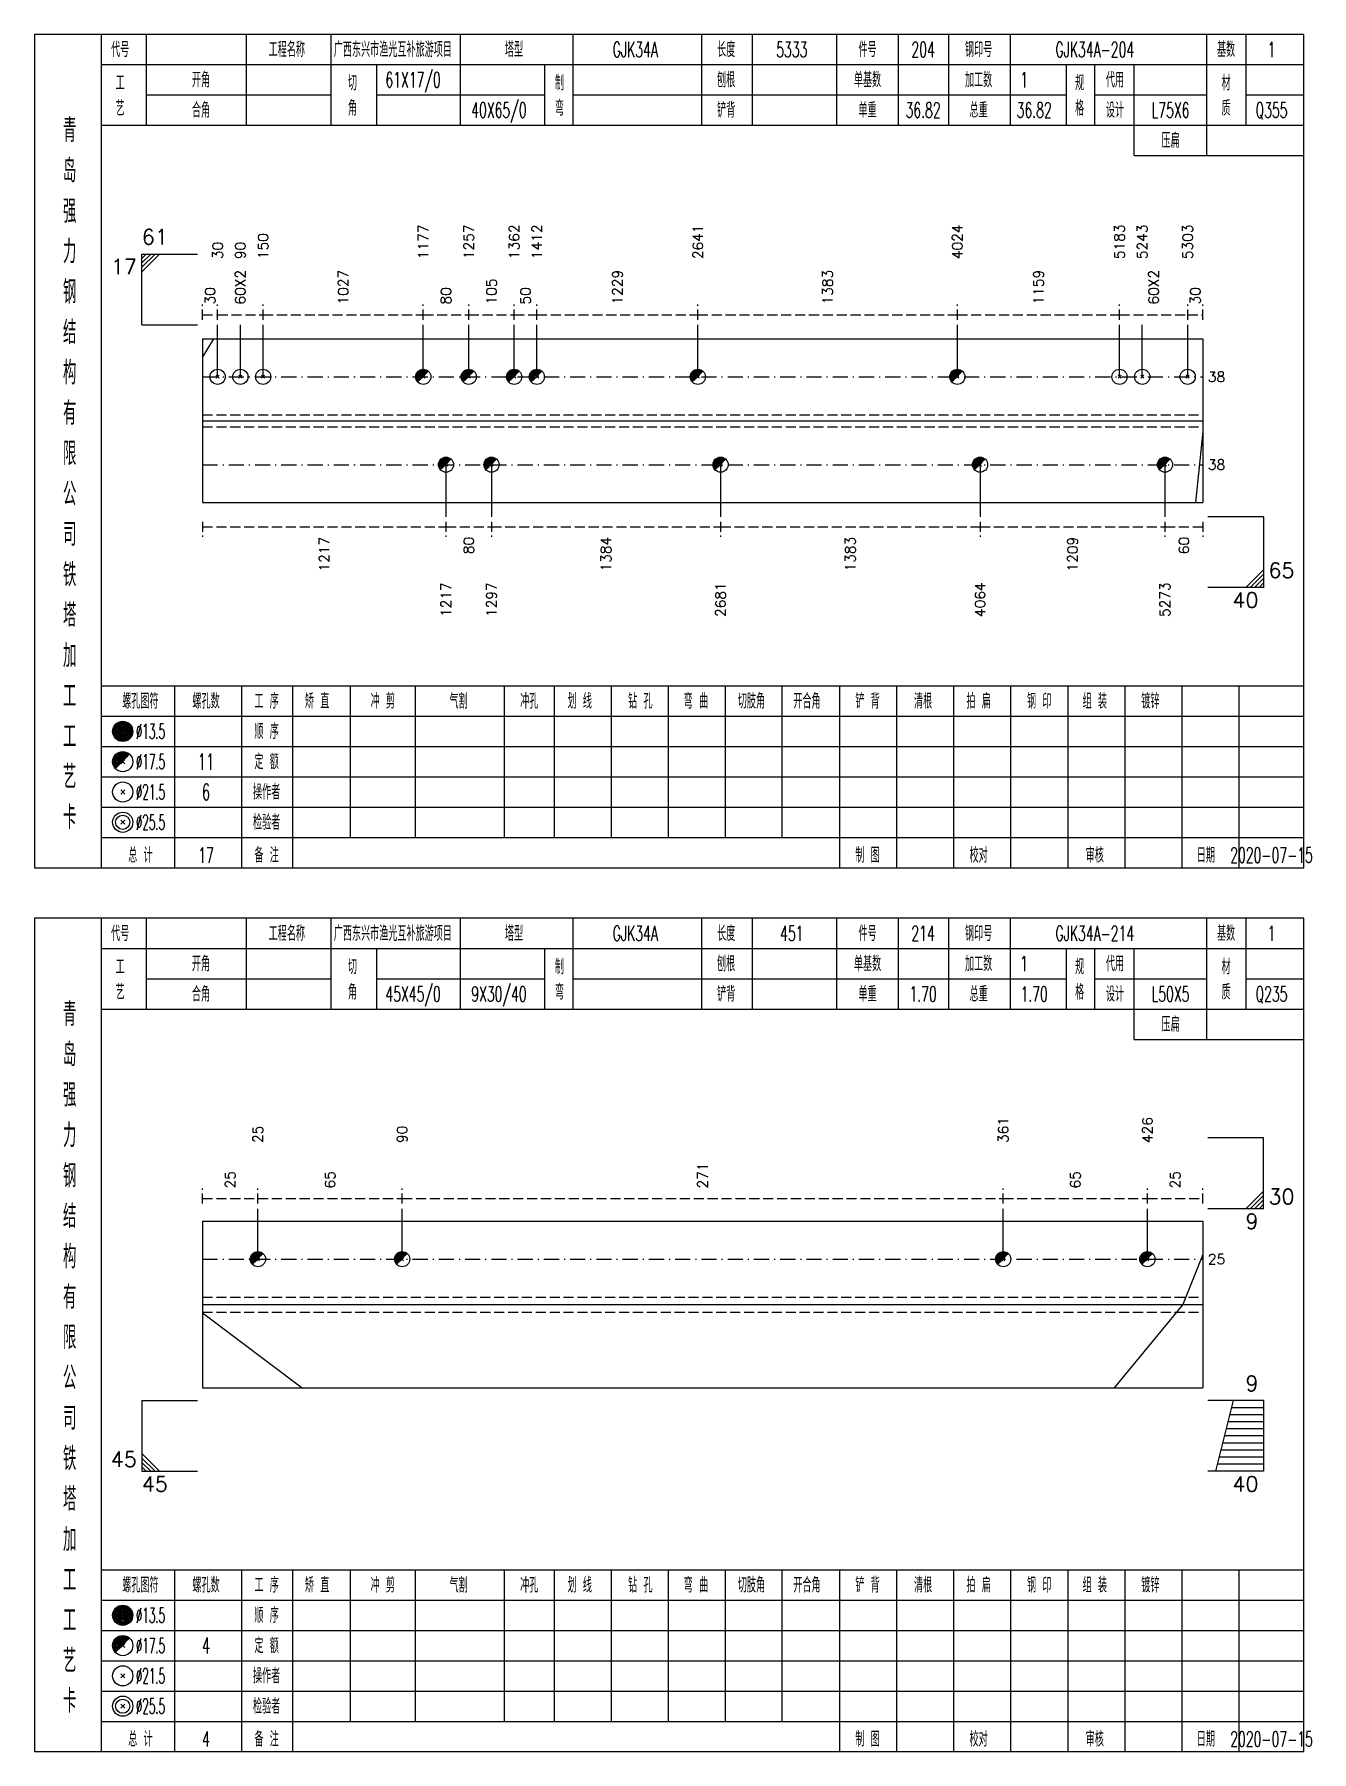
# Model space of a CAD drawing. Extents: x 0 to 2606, y -377 to 6479.
# Drawn here: x 1307 to 1559.9, y 6125 to 6465 of the extents above; entities that cross this region are included whole.
import ezdxf
from ezdxf.enums import TextEntityAlignment as Align

# ---------------------------------------------------------------- set-up
doc = ezdxf.new("R2010")
doc.units = 0
doc.header["$MEASUREMENT"] = 0
doc.linetypes.add('一点画线', pattern=[5.2, 3, -1, 0.2, -1])
doc.linetypes.add('虚线', pattern=[2.75, 2, -0.75])
doc.layers.get('0').update_dxf_attribs({"linetype": 'CONTINUOUS', "lineweight": 25})
doc.layers.add('1', color=7, linetype='CONTINUOUS', lineweight=25)
doc.layers.add('4', color=7, linetype='CONTINUOUS', lineweight=25)
doc.styles.get("Standard").update_dxf_attribs({"font": 'simplex.shx', "width": 0.7, "height": 3, "bigfont": 'gbhzfs.shx'})

msp = doc.modelspace()

# ---------------------------------------------------------------- linework, layer by layer
at = {"color": 7, "linetype": 'Continuous', "lineweight": 13}
for p, q in [((1328.3, 6421.5), (1339.3, 6421.5)), ((1328.3, 6407.5), (1328.3, 6421.5)), ((1329.17, 6421.5), (1328.3, 6420.62)), ((1330.05, 6421.5), (1328.3, 6419.75)), ((1330.92, 6421.5), (1328.3, 6418.88)), ((1331.8, 6421.5), (1328.3, 6418)), ((1328.3, 6407.5), (1339.3, 6407.5)), ((1343.3, 6397.2), (1343.3, 6407.5)), ((1347.8, 6397.2), (1347.8, 6407.5)), ((1352.3, 6397.2), (1352.3, 6407.5)), ((1384.02, 6397.2), (1384.02, 6407.5)), ((1393.02, 6397.2), (1393.02, 6407.5)), ((1402.02, 6397.2), (1402.02, 6407.5)), ((1406.52, 6397.2), (1406.52, 6407.5)), ((1438.4, 6397.2), (1438.4, 6407.5)), ((1489.78, 6397.2), (1489.78, 6407.5)), ((1521.9, 6397.2), (1521.9, 6407.5)), ((1526.4, 6397.2), (1526.4, 6407.5)), ((1535.4, 6397.2), (1535.4, 6407.5)), ((1340.3, 6401.03), (1342.57, 6404.7)), ((1343, 6396.9), (1343.6, 6397.5)), ((1343.6, 6396.9), (1343, 6397.5)), ((1347.5, 6396.9), (1348.1, 6397.5)), ((1348.1, 6396.9), (1347.5, 6397.5)), ((1352, 6396.9), (1352.6, 6397.5)), ((1352.6, 6396.9), (1352, 6397.5)), ((1521.6, 6396.9), (1522.2, 6397.5)), ((1522.2, 6396.9), (1521.6, 6397.5)), ((1526.1, 6396.9), (1526.7, 6397.5)), ((1526.7, 6396.9), (1526.1, 6397.5)), ((1535.1, 6396.9), (1535.7, 6397.5)), ((1535.7, 6396.9), (1535.1, 6397.5)), ((1538.4, 6386.34), (1536.91, 6372.3)), ((1388.52, 6379.8), (1388.52, 6369.5)), ((1397.52, 6379.8), (1397.52, 6369.5)), ((1442.9, 6379.8), (1442.9, 6369.5)), ((1494.28, 6379.8), (1494.28, 6369.5)), ((1530.9, 6379.8), (1530.9, 6369.5)), ((1550.4, 6369.5), (1539.4, 6369.5)), ((1550.4, 6369.5), (1550.4, 6355.5)), ((1546.9, 6355.5), (1550.4, 6359)), ((1547.78, 6355.5), (1550.4, 6358.12)), ((1550.4, 6355.5), (1539.4, 6355.5)), ((1548.65, 6355.5), (1550.4, 6357.25)), ((1549.53, 6355.5), (1550.4, 6356.38)), ((1550.4, 6246.5), (1539.4, 6246.5)), ((1550.4, 6232.5), (1550.4, 6246.5)), ((1546.9, 6232.5), (1550.4, 6236)), ((1351.28, 6222.5), (1351.28, 6232.5)), ((1379.83, 6222.5), (1379.83, 6232.5)), ((1498.87, 6222.5), (1498.87, 6232.5)), ((1527.42, 6222.5), (1527.42, 6232.5)), ((1550.4, 6232.5), (1539.4, 6232.5)), ((1547.78, 6232.5), (1550.4, 6235.12)), ((1548.65, 6232.5), (1550.4, 6234.25)), ((1549.53, 6232.5), (1550.4, 6233.38)), ((1538.4, 6223.4), (1534.45, 6213.5)), ((1340.3, 6211.85), (1360.07, 6197)), ((1534.45, 6213.5), (1520.83, 6197)), ((1328.3, 6194.5), (1339.3, 6194.5)), ((1328.3, 6194.5), (1328.3, 6180.5)), ((1550.4, 6194.5), (1539.4, 6194.5)), ((1544.4, 6194.5), (1540.9, 6180.5)), ((1550.4, 6191.7), (1543.7, 6191.7)), ((1550.4, 6193.1), (1544.05, 6193.1)), ((1550.4, 6194.5), (1550.4, 6180.5)), ((1550.4, 6188.9), (1543, 6188.9)), ((1550.4, 6190.3), (1543.35, 6190.3)), ((1550.4, 6184.7), (1541.95, 6184.7)), ((1550.4, 6186.1), (1542.3, 6186.1)), ((1550.4, 6187.5), (1542.65, 6187.5)), ((1331.8, 6180.5), (1328.3, 6184)), ((1330.92, 6180.5), (1328.3, 6183.12)), ((1330.05, 6180.5), (1328.3, 6182.25)), ((1329.17, 6180.5), (1328.3, 6181.38)), ((1550.4, 6181.9), (1541.25, 6181.9)), ((1550.4, 6183.3), (1541.6, 6183.3)), ((1328.3, 6180.5), (1339.3, 6180.5)), ((1550.4, 6180.5), (1539.4, 6180.5))]:
    msp.add_line(p, q, dxfattribs=at)
at = {"color": 8, "linetype": '虚线', "lineweight": 9}
for p, q in [((1340.3, 6408.5), (1340.3, 6411.5)), ((1340.3, 6409.5), (1343.3, 6409.5)), ((1343.3, 6408.5), (1343.3, 6411.5)), ((1343.3, 6408.5), (1343.3, 6411.5)), ((1343.3, 6409.5), (1352.3, 6409.5)), ((1352.3, 6408.5), (1352.3, 6411.5)), ((1352.3, 6408.5), (1352.3, 6411.5)), ((1352.3, 6409.5), (1384.02, 6409.5)), ((1384.02, 6408.5), (1384.02, 6411.5)), ((1384.02, 6408.5), (1384.02, 6411.5)), ((1384.02, 6409.5), (1393.02, 6409.5)), ((1393.02, 6408.5), (1393.02, 6411.5)), ((1393.02, 6408.5), (1393.02, 6411.5)), ((1393.02, 6409.5), (1402.02, 6409.5)), ((1402.02, 6408.5), (1402.02, 6411.5)), ((1402.02, 6408.5), (1402.02, 6411.5)), ((1402.02, 6409.5), (1406.52, 6409.5)), ((1406.52, 6408.5), (1406.52, 6411.5)), ((1406.52, 6408.5), (1406.52, 6411.5)), ((1406.52, 6409.5), (1438.4, 6409.5)), ((1438.4, 6408.5), (1438.4, 6411.5)), ((1438.4, 6408.5), (1438.4, 6411.5)), ((1438.4, 6409.5), (1489.78, 6409.5)), ((1489.78, 6408.5), (1489.78, 6411.5)), ((1489.78, 6408.5), (1489.78, 6411.5)), ((1489.78, 6409.5), (1521.9, 6409.5)), ((1521.9, 6408.5), (1521.9, 6411.5)), ((1521.9, 6408.5), (1521.9, 6411.5)), ((1521.9, 6409.5), (1535.4, 6409.5)), ((1535.4, 6408.5), (1535.4, 6411.5)), ((1535.4, 6408.5), (1535.4, 6411.5)), ((1535.4, 6409.5), (1538.4, 6409.5)), ((1538.4, 6408.5), (1538.4, 6411.5)), ((1340.3, 6368.5), (1340.3, 6365.5)), ((1388.52, 6368.5), (1388.52, 6365.5)), ((1388.52, 6368.5), (1388.52, 6365.5)), ((1397.52, 6368.5), (1397.52, 6365.5)), ((1397.52, 6368.5), (1397.52, 6365.5)), ((1442.9, 6368.5), (1442.9, 6365.5)), ((1442.9, 6368.5), (1442.9, 6365.5)), ((1494.28, 6368.5), (1494.28, 6365.5)), ((1494.28, 6368.5), (1494.28, 6365.5)), ((1530.9, 6368.5), (1530.9, 6365.5)), ((1530.9, 6368.5), (1530.9, 6365.5)), ((1538.4, 6368.5), (1538.4, 6365.5)), ((1340.3, 6367.5), (1388.52, 6367.5)), ((1388.52, 6367.5), (1397.52, 6367.5)), ((1397.52, 6367.5), (1442.9, 6367.5)), ((1442.9, 6367.5), (1494.28, 6367.5)), ((1494.28, 6367.5), (1530.9, 6367.5)), ((1530.9, 6367.5), (1538.4, 6367.5)), ((1340.3, 6233.5), (1340.3, 6236.5)), ((1351.28, 6233.5), (1351.28, 6236.5)), ((1351.28, 6233.5), (1351.28, 6236.5)), ((1379.83, 6233.5), (1379.83, 6236.5)), ((1379.83, 6233.5), (1379.83, 6236.5)), ((1498.87, 6233.5), (1498.87, 6236.5)), ((1498.87, 6233.5), (1498.87, 6236.5)), ((1527.42, 6233.5), (1527.42, 6236.5)), ((1527.42, 6233.5), (1527.42, 6236.5)), ((1538.4, 6233.5), (1538.4, 6236.5)), ((1340.3, 6234.5), (1351.28, 6234.5)), ((1351.28, 6234.5), (1379.83, 6234.5)), ((1379.83, 6234.5), (1498.87, 6234.5)), ((1498.87, 6234.5), (1527.42, 6234.5)), ((1527.42, 6234.5), (1538.4, 6234.5))]:
    msp.add_line(p, q, dxfattribs=at)
at = {"color": 7, "linetype": 'Continuous', "lineweight": 18}
for p, q in [((1340.3, 6404.7), (1340.3, 6372.3)), ((1340.3, 6404.7), (1538.4, 6404.7)), ((1538.4, 6404.7), (1538.4, 6372.3)), ((1340.3, 6388.5), (1538.4, 6388.5)), ((1340.3, 6230), (1340.3, 6197)), ((1340.3, 6230), (1538.4, 6230)), ((1538.4, 6230), (1538.4, 6197)), ((1340.3, 6213.5), (1538.4, 6213.5))]:
    msp.add_line(p, q, dxfattribs=at)
at = {"color": 3, "linetype": '一点画线', "lineweight": 13}
for p, q in [((1340.3, 6397.2), (1538.4, 6397.2)), ((1340.3, 6379.8), (1538.4, 6379.8)), ((1340.3, 6222.5), (1538.4, 6222.5))]:
    msp.add_line(p, q, dxfattribs=at)
at = {"color": 7, "linetype": 'Continuous', "lineweight": 0}
for p, q in [((1383.72, 6396.9), (1384.32, 6397.5)), ((1383.72, 6397.5), (1384.32, 6396.9)), ((1392.72, 6396.9), (1393.32, 6397.5)), ((1392.72, 6397.5), (1393.32, 6396.9)), ((1401.72, 6396.9), (1402.32, 6397.5)), ((1401.72, 6397.5), (1402.32, 6396.9)), ((1406.22, 6396.9), (1406.82, 6397.5)), ((1406.22, 6397.5), (1406.82, 6396.9)), ((1438.1, 6396.9), (1438.7, 6397.5)), ((1438.1, 6397.5), (1438.7, 6396.9)), ((1489.48, 6396.9), (1490.08, 6397.5)), ((1489.48, 6397.5), (1490.08, 6396.9)), ((1350.98, 6222.2), (1351.58, 6222.8)), ((1350.98, 6222.8), (1351.58, 6222.2)), ((1379.53, 6222.2), (1380.13, 6222.8)), ((1379.53, 6222.8), (1380.13, 6222.2)), ((1498.57, 6222.2), (1499.17, 6222.8)), ((1498.57, 6222.8), (1499.17, 6222.2)), ((1527.12, 6222.2), (1527.72, 6222.8)), ((1527.12, 6222.8), (1527.72, 6222.2))]:
    msp.add_line(p, q, dxfattribs=at)
at = {"color": 1, "linetype": '虚线', "lineweight": 18}
for p, q in [((1340.3, 6389.7), (1538.4, 6389.7)), ((1340.3, 6387.3), (1538.4, 6387.3)), ((1340.3, 6215), (1538.4, 6215)), ((1340.3, 6212), (1538.4, 6212))]:
    msp.add_line(p, q, dxfattribs=at)
at = {"color": 7, "linetype": 'Continuous', "lineweight": 13}
for centre in [(1343.3, 6397.2), (1347.8, 6397.2), (1352.3, 6397.2), (1384.02, 6397.2), (1393.02, 6397.2), (1402.02, 6397.2), (1406.52, 6397.2), (1438.4, 6397.2), (1489.78, 6397.2), (1521.9, 6397.2), (1526.4, 6397.2), (1535.4, 6397.2), (1351.28, 6222.5), (1379.83, 6222.5), (1498.87, 6222.5), (1527.42, 6222.5)]:
    msp.add_circle(centre, 1.5, dxfattribs=at)
for centre, radius in [((1384.02, 6397.2), 1.35), ((1384.02, 6397.2), 1.2), ((1384.02, 6397.2), 1.05), ((1384.02, 6397.2), 0.9), ((1384.02, 6397.2), 0.75), ((1384.02, 6397.2), 0.6), ((1384.02, 6397.2), 0.45), ((1384.02, 6397.2), 0.3), ((1384.02, 6397.2), 0.15), ((1393.02, 6397.2), 1.35), ((1393.02, 6397.2), 1.2), ((1393.02, 6397.2), 1.05), ((1393.02, 6397.2), 0.9), ((1393.02, 6397.2), 0.75), ((1393.02, 6397.2), 0.6), ((1393.02, 6397.2), 0.45), ((1393.02, 6397.2), 0.3), ((1393.02, 6397.2), 0.15), ((1402.02, 6397.2), 1.35), ((1402.02, 6397.2), 1.2), ((1402.02, 6397.2), 1.05), ((1402.02, 6397.2), 0.9), ((1402.02, 6397.2), 0.75), ((1402.02, 6397.2), 0.6), ((1402.02, 6397.2), 0.45), ((1402.02, 6397.2), 0.3), ((1402.02, 6397.2), 0.15), ((1406.52, 6397.2), 1.35), ((1406.52, 6397.2), 1.2), ((1406.52, 6397.2), 1.05), ((1406.52, 6397.2), 0.9), ((1406.52, 6397.2), 0.75), ((1406.52, 6397.2), 0.6), ((1406.52, 6397.2), 0.45), ((1406.52, 6397.2), 0.3), ((1406.52, 6397.2), 0.15), ((1438.4, 6397.2), 1.35), ((1438.4, 6397.2), 1.2), ((1438.4, 6397.2), 1.05), ((1438.4, 6397.2), 0.9), ((1438.4, 6397.2), 0.75), ((1438.4, 6397.2), 0.6), ((1438.4, 6397.2), 0.45), ((1438.4, 6397.2), 0.3), ((1438.4, 6397.2), 0.15), ((1489.78, 6397.2), 1.35), ((1489.78, 6397.2), 1.2), ((1489.78, 6397.2), 1.05), ((1489.78, 6397.2), 0.9), ((1489.78, 6397.2), 0.75), ((1489.78, 6397.2), 0.6), ((1489.78, 6397.2), 0.45), ((1489.78, 6397.2), 0.3), ((1489.78, 6397.2), 0.15), ((1351.28, 6222.5), 1.35), ((1351.28, 6222.5), 1.2), ((1351.28, 6222.5), 1.05), ((1351.28, 6222.5), 0.9), ((1351.28, 6222.5), 0.75), ((1351.28, 6222.5), 0.6), ((1351.28, 6222.5), 0.45), ((1351.28, 6222.5), 0.3), ((1351.28, 6222.5), 0.15), ((1379.83, 6222.5), 1.35), ((1379.83, 6222.5), 1.2), ((1379.83, 6222.5), 1.05), ((1379.83, 6222.5), 0.9), ((1379.83, 6222.5), 0.75), ((1379.83, 6222.5), 0.6), ((1379.83, 6222.5), 0.45), ((1379.83, 6222.5), 0.3), ((1379.83, 6222.5), 0.15), ((1498.87, 6222.5), 1.35), ((1498.87, 6222.5), 1.2), ((1498.87, 6222.5), 1.05), ((1498.87, 6222.5), 0.9), ((1498.87, 6222.5), 0.75), ((1498.87, 6222.5), 0.6), ((1498.87, 6222.5), 0.45), ((1498.87, 6222.5), 0.3), ((1498.87, 6222.5), 0.15), ((1527.42, 6222.5), 1.35), ((1527.42, 6222.5), 1.2), ((1527.42, 6222.5), 1.05), ((1527.42, 6222.5), 0.9), ((1527.42, 6222.5), 0.75), ((1527.42, 6222.5), 0.6), ((1527.42, 6222.5), 0.45), ((1527.42, 6222.5), 0.3), ((1527.42, 6222.5), 0.15)]:
    msp.add_arc(centre, radius, 45, 225, dxfattribs=at)
at = {"layer": '1', "color": 7, "linetype": 'Continuous', "lineweight": 0}
for p, q in [((1388.22, 6379.5), (1388.82, 6380.1)), ((1388.22, 6380.1), (1388.82, 6379.5)), ((1397.22, 6379.5), (1397.82, 6380.1)), ((1397.22, 6380.1), (1397.82, 6379.5)), ((1442.6, 6379.5), (1443.2, 6380.1)), ((1442.6, 6380.1), (1443.2, 6379.5)), ((1493.98, 6379.5), (1494.58, 6380.1)), ((1493.98, 6380.1), (1494.58, 6379.5)), ((1530.6, 6379.5), (1531.2, 6380.1)), ((1530.6, 6380.1), (1531.2, 6379.5))]:
    msp.add_line(p, q, dxfattribs=at)
at = {"layer": '1', "color": 7, "linetype": 'Continuous', "lineweight": 18}
for p, q in [((1340.3, 6372.3), (1538.4, 6372.3)), ((1340.3, 6197), (1538.4, 6197))]:
    msp.add_line(p, q, dxfattribs=at)
at = {"layer": '1', "color": 7, "linetype": 'Continuous', "lineweight": 13}
for centre in [(1388.52, 6379.8), (1397.52, 6379.8), (1442.9, 6379.8), (1494.28, 6379.8), (1530.9, 6379.8)]:
    msp.add_circle(centre, 1.5, dxfattribs=at)
for centre, radius in [((1388.52, 6379.8), 1.35), ((1388.52, 6379.8), 1.2), ((1388.52, 6379.8), 1.05), ((1388.52, 6379.8), 0.9), ((1388.52, 6379.8), 0.75), ((1388.52, 6379.8), 0.6), ((1388.52, 6379.8), 0.45), ((1388.52, 6379.8), 0.3), ((1388.52, 6379.8), 0.15), ((1397.52, 6379.8), 1.35), ((1397.52, 6379.8), 1.2), ((1397.52, 6379.8), 1.05), ((1397.52, 6379.8), 0.9), ((1397.52, 6379.8), 0.75), ((1397.52, 6379.8), 0.6), ((1397.52, 6379.8), 0.45), ((1397.52, 6379.8), 0.3), ((1397.52, 6379.8), 0.15), ((1442.9, 6379.8), 1.35), ((1442.9, 6379.8), 1.2), ((1442.9, 6379.8), 1.05), ((1442.9, 6379.8), 0.9), ((1442.9, 6379.8), 0.75), ((1442.9, 6379.8), 0.6), ((1442.9, 6379.8), 0.45), ((1442.9, 6379.8), 0.3), ((1442.9, 6379.8), 0.15), ((1494.28, 6379.8), 1.35), ((1494.28, 6379.8), 1.2), ((1494.28, 6379.8), 1.05), ((1494.28, 6379.8), 0.9), ((1494.28, 6379.8), 0.75), ((1494.28, 6379.8), 0.6), ((1494.28, 6379.8), 0.45), ((1494.28, 6379.8), 0.3), ((1494.28, 6379.8), 0.15), ((1530.9, 6379.8), 1.35), ((1530.9, 6379.8), 1.2), ((1530.9, 6379.8), 1.05), ((1530.9, 6379.8), 0.9), ((1530.9, 6379.8), 0.75), ((1530.9, 6379.8), 0.6), ((1530.9, 6379.8), 0.45), ((1530.9, 6379.8), 0.3), ((1530.9, 6379.8), 0.15)]:
    msp.add_arc(centre, radius, 45, 225, dxfattribs=at)
at = {"layer": '4', "color": 1, "linetype": 'Continuous', "lineweight": 18}
for p, q in [((1320.3, 6300), (1320.3, 6465)), ((1329.2, 6447), (1329.2, 6465)), ((1349, 6447), (1349, 6465)), ((1365.8, 6447), (1365.8, 6465)), ((1391.4, 6447), (1391.4, 6465)), ((1413.7, 6447), (1413.7, 6465)), ((1439.2, 6447), (1439.2, 6465)), ((1449.2, 6447), (1449.2, 6465)), ((1465.9, 6447), (1465.9, 6465)), ((1478.1, 6447), (1478.1, 6465)), ((1488.1, 6447), (1488.1, 6465)), ((1500.3, 6447), (1500.3, 6465)), ((1539.2, 6441), (1539.2, 6465)), ((1547, 6447), (1547, 6465)), ((1320.3, 6459), (1558.4, 6459)), ((1374.8, 6447), (1374.8, 6459)), ((1408.1, 6447), (1408.1, 6459)), ((1511.4, 6447), (1511.4, 6459)), ((1517, 6447), (1517, 6459)), ((1524.8, 6441), (1524.8, 6459)), ((1329.2, 6453), (1365.8, 6453)), ((1374.8, 6453), (1408.1, 6453)), ((1413.7, 6453), (1511.4, 6453)), ((1517, 6453), (1539.2, 6453)), ((1547, 6453), (1558.4, 6453)), ((1320.3, 6447), (1558.4, 6447)), ((1524.8, 6441), (1558.4, 6441)), ((1320.3, 6336), (1558.4, 6336)), ((1334.8, 6300), (1334.8, 6336)), ((1348.1, 6300), (1348.1, 6336)), ((1358.2, 6300), (1358.2, 6336)), ((1369.6, 6306), (1369.6, 6336)), ((1382.5, 6306), (1382.5, 6336)), ((1400.1, 6306), (1400.1, 6336)), ((1410, 6306), (1410, 6336)), ((1421.3, 6306), (1421.3, 6336)), ((1432.6, 6306), (1432.6, 6336)), ((1443.9, 6306), (1443.9, 6336)), ((1455.1, 6306), (1455.1, 6336)), ((1466.5, 6306), (1466.5, 6336)), ((1477.8, 6306), (1477.8, 6336)), ((1489.1, 6306), (1489.1, 6336)), ((1500.4, 6306), (1500.4, 6336)), ((1511.7, 6306), (1511.7, 6336)), ((1523, 6306), (1523, 6336)), ((1534.3, 6306), (1534.3, 6336)), ((1545.6, 6306), (1545.6, 6336)), ((1320.3, 6330), (1558.4, 6330)), ((1320.3, 6324), (1558.4, 6324)), ((1320.3, 6318), (1558.4, 6318)), ((1320.3, 6312), (1558.4, 6312)), ((1320.3, 6306), (1558.4, 6306)), ((1466.5, 6300), (1466.5, 6306)), ((1477.8, 6300), (1477.8, 6306)), ((1489.1, 6300), (1489.1, 6306)), ((1500.4, 6300), (1500.4, 6306)), ((1511.7, 6300), (1511.7, 6306)), ((1523, 6300), (1523, 6306)), ((1534.3, 6300), (1534.3, 6306)), ((1545.6, 6300), (1545.6, 6306)), ((1320.3, 6125), (1320.3, 6290)), ((1329.2, 6272), (1329.2, 6290)), ((1349, 6272), (1349, 6290)), ((1365.8, 6272), (1365.8, 6290)), ((1391.4, 6272), (1391.4, 6290)), ((1413.7, 6272), (1413.7, 6290)), ((1439.2, 6272), (1439.2, 6290)), ((1449.2, 6272), (1449.2, 6290)), ((1465.9, 6272), (1465.9, 6290)), ((1478.1, 6272), (1478.1, 6290)), ((1488.1, 6272), (1488.1, 6290)), ((1500.3, 6272), (1500.3, 6290)), ((1539.2, 6266), (1539.2, 6290)), ((1547, 6272), (1547, 6290)), ((1320.3, 6284), (1558.4, 6284)), ((1374.8, 6272), (1374.8, 6284)), ((1408.1, 6272), (1408.1, 6284)), ((1511.4, 6272), (1511.4, 6284)), ((1517, 6272), (1517, 6284)), ((1524.8, 6266), (1524.8, 6284)), ((1329.2, 6278), (1365.8, 6278)), ((1374.8, 6278), (1408.1, 6278)), ((1413.7, 6278), (1511.4, 6278)), ((1517, 6278), (1539.2, 6278)), ((1547, 6278), (1558.4, 6278)), ((1320.3, 6272), (1558.4, 6272)), ((1524.8, 6266), (1558.4, 6266)), ((1320.3, 6161), (1558.4, 6161)), ((1334.8, 6125), (1334.8, 6161)), ((1348.1, 6125), (1348.1, 6161)), ((1358.2, 6125), (1358.2, 6161)), ((1369.6, 6131), (1369.6, 6161)), ((1382.5, 6131), (1382.5, 6161)), ((1400.1, 6131), (1400.1, 6161)), ((1410, 6131), (1410, 6161)), ((1421.3, 6131), (1421.3, 6161)), ((1432.6, 6131), (1432.6, 6161)), ((1443.9, 6131), (1443.9, 6161)), ((1455.1, 6131), (1455.1, 6161)), ((1466.5, 6131), (1466.5, 6161)), ((1477.8, 6131), (1477.8, 6161)), ((1489.1, 6131), (1489.1, 6161)), ((1500.4, 6131), (1500.4, 6161)), ((1511.7, 6131), (1511.7, 6161)), ((1523, 6131), (1523, 6161)), ((1534.3, 6131), (1534.3, 6161)), ((1545.6, 6131), (1545.6, 6161)), ((1320.3, 6155), (1558.4, 6155)), ((1320.3, 6149), (1558.4, 6149)), ((1320.3, 6143), (1558.4, 6143)), ((1320.3, 6137), (1558.4, 6137)), ((1320.3, 6131), (1558.4, 6131)), ((1466.5, 6125), (1466.5, 6131)), ((1477.8, 6125), (1477.8, 6131)), ((1489.1, 6125), (1489.1, 6131)), ((1500.4, 6125), (1500.4, 6131)), ((1511.7, 6125), (1511.7, 6131)), ((1523, 6125), (1523, 6131)), ((1534.3, 6125), (1534.3, 6131)), ((1545.6, 6125), (1545.6, 6131))]:
    msp.add_line(p, q, dxfattribs=at)
at = {"layer": '4', "color": 7, "linetype": 'Continuous', "lineweight": 13}
for p, q in [((1324.3, 6326.8), (1324.7, 6327.2)), ((1324.7, 6326.8), (1324.3, 6327.2)), ((1324.1, 6314.6), (1324.9, 6315.4)), ((1324.9, 6314.6), (1324.1, 6315.4)), ((1324.1, 6308.6), (1324.9, 6309.4)), ((1324.9, 6308.6), (1324.1, 6309.4)), ((1324.3, 6151.8), (1324.7, 6152.2)), ((1324.7, 6151.8), (1324.3, 6152.2)), ((1324.1, 6139.6), (1324.9, 6140.4)), ((1324.9, 6139.6), (1324.1, 6140.4)), ((1324.1, 6133.6), (1324.9, 6134.4)), ((1324.9, 6133.6), (1324.1, 6134.4))]:
    msp.add_line(p, q, dxfattribs=at)
at = {"layer": '4', "color": 7, "linetype": 'Continuous', "lineweight": 0}
for p, q in [((1324.1, 6320.6), (1324.9, 6321.4)), ((1324.1, 6321.4), (1324.9, 6320.6)), ((1324.1, 6145.6), (1324.9, 6146.4)), ((1324.1, 6146.4), (1324.9, 6145.6))]:
    msp.add_line(p, q, dxfattribs=at)
at = {"layer": '4', "color": 1, "linetype": 'Continuous', "lineweight": 18}
for points in [[(1307, 6465), (1307, 6300), (1558.4, 6300), (1558.4, 6465)], [(1307, 6290), (1307, 6125), (1558.4, 6125), (1558.4, 6290)]]:
    msp.add_lwpolyline(points, close=True, dxfattribs=at)
at = {"layer": '4', "color": 7, "linetype": 'Continuous', "lineweight": 13}
for centre, radius in [((1324.5, 6327), 2), ((1324.5, 6327), 1.8), ((1324.5, 6327), 1.6), ((1324.5, 6327), 1.4), ((1324.5, 6327), 1.2), ((1324.5, 6327), 1), ((1324.5, 6327), 0.8), ((1324.5, 6327), 0.6), ((1324.5, 6327), 0.4), ((1324.5, 6327), 0.2), ((1324.5, 6321), 2), ((1324.5, 6315), 2), ((1324.5, 6309), 2), ((1324.5, 6309), 1.4), ((1324.5, 6152), 2), ((1324.5, 6152), 1.8), ((1324.5, 6152), 1.6), ((1324.5, 6152), 1.4), ((1324.5, 6152), 1.2), ((1324.5, 6152), 1), ((1324.5, 6152), 0.8), ((1324.5, 6152), 0.6), ((1324.5, 6152), 0.4), ((1324.5, 6152), 0.2), ((1324.5, 6146), 2), ((1324.5, 6140), 2), ((1324.5, 6134), 2), ((1324.5, 6134), 1.4)]:
    msp.add_circle(centre, radius, dxfattribs=at)
for centre, radius in [((1324.5, 6321), 1.8), ((1324.5, 6321), 1.6), ((1324.5, 6321), 1.4), ((1324.5, 6321), 1.2), ((1324.5, 6321), 1), ((1324.5, 6321), 0.8), ((1324.5, 6321), 0.6), ((1324.5, 6321), 0.4), ((1324.5, 6321), 0.2), ((1324.5, 6146), 1.8), ((1324.5, 6146), 1.6), ((1324.5, 6146), 1.4), ((1324.5, 6146), 1.2), ((1324.5, 6146), 1), ((1324.5, 6146), 0.8), ((1324.5, 6146), 0.6), ((1324.5, 6146), 0.4), ((1324.5, 6146), 0.2)]:
    msp.add_arc(centre, radius, 45, 225, dxfattribs=at)

# ---------------------------------------------------------------- texts
at = {"color": 7, "linetype": 'Continuous', "lineweight": 13}
for s, p in [('61', (1328.3, 6422.5)), ('65', (1551.4, 6356.5)), ('30', (1551.4, 6232.5))]:
    msp.add_text(s, height=3, dxfattribs=at).set_placement(p, align=Align.BOTTOM_LEFT)
for s, p in [('1177', (1384.02, 6420.5)), ('1257', (1393.02, 6420.5)), ('1362', (1402.02, 6420.5)), ('1412', (1406.52, 6420.5)), ('2641', (1438.4, 6420.5)), ('4024', (1489.78, 6420.5)), ('5183', (1521.9, 6420.5)), ('5243', (1526.4, 6420.5)), ('5303', (1535.4, 6420.5)), ('30', (1343.3, 6420.5)), ('90', (1347.8, 6420.5)), ('150', (1352.3, 6420.5)), ('361', (1498.87, 6245.5)), ('426', (1527.42, 6245.5)), ('25', (1351.28, 6245.5)), ('90', (1379.83, 6245.5))]:
    msp.add_text(s, height=2, rotation=90, dxfattribs=at).set_placement(p, align=Align.MIDDLE_LEFT)
for s, p in [('17', (1327.3, 6420.5)), ('40', (1549.4, 6354.5)), ('9', (1549.4, 6231.5)), ('40', (1549.4, 6179.5))]:
    msp.add_text(s, height=3, dxfattribs=at).set_placement(p, align=Align.TOP_RIGHT)
at = {"color": 8, "linetype": 'Continuous', "lineweight": 9}
for s, p in [('60X2', (1347.8, 6411.5)), ('1027', (1368.16, 6411.5)), ('105', (1397.52, 6411.5)), ('1229', (1422.46, 6411.5)), ('1383', (1464.09, 6411.5)), ('1159', (1505.84, 6411.5)), ('60X2', (1528.65, 6411.5)), ('30', (1341.8, 6411.5)), ('80', (1388.52, 6411.5)), ('50', (1404.27, 6411.5)), ('30', (1536.9, 6411.5)), ('25', (1345.79, 6236.5)), ('65', (1365.56, 6236.5)), ('271', (1439.35, 6236.5)), ('65', (1513.14, 6236.5)), ('25', (1532.91, 6236.5))]:
    msp.add_text(s, height=2, rotation=90, dxfattribs=at).set_placement(p, align=Align.MIDDLE_LEFT)
at = {"color": 7, "linetype": 'Continuous', "lineweight": 13}
for s, p in [('38', (1539.4, 6397.2)), ('38', (1539.4, 6379.8)), ('25', (1539.4, 6222.5))]:
    msp.add_text(s, height=2, dxfattribs=at).set_placement(p, align=Align.MIDDLE_LEFT)
at = {"color": 8, "linetype": 'Continuous', "lineweight": 9}
for s, p in [('1217', (1364.41, 6365.5)), ('80', (1393.02, 6365.5)), ('1384', (1420.21, 6365.5)), ('1383', (1468.59, 6365.5)), ('1209', (1512.59, 6365.5)), ('60', (1534.65, 6365.5))]:
    msp.add_text(s, height=2, rotation=90, dxfattribs=at).set_placement(p, align=Align.MIDDLE_RIGHT)
at = {"color": 7, "linetype": 'Continuous', "lineweight": 13}
for s, p in [('9', (1549.4, 6195.5)), ('45', (1327.3, 6180.5))]:
    msp.add_text(s, height=3, dxfattribs=at).set_placement(p, align=Align.BOTTOM_RIGHT)
msp.add_text('45', height=3, dxfattribs=at).set_placement((1328.3, 6179.5), align=Align.TOP_LEFT)
at = {"layer": '1', "color": 7, "linetype": 'Continuous', "lineweight": 13}
for s, p in [('1217', (1388.52, 6356.5)), ('1297', (1397.52, 6356.5)), ('2681', (1442.9, 6356.5)), ('4064', (1494.28, 6356.5)), ('5273', (1530.9, 6356.5))]:
    msp.add_text(s, height=2, rotation=90, dxfattribs=at).set_placement(p, align=Align.MIDDLE_RIGHT)
at = {"layer": '4', "color": 1, "linetype": 'Continuous', "lineweight": 13}
for s, height, width, p in [('代号', 3, 0.6, (1324, 6462)), ('工程名称', 3, 0.6, (1357, 6462)), ('广西东兴市渔光互补旅游项目', 3, 0.6, (1378, 6462)), ('塔型', 3, 0.6, (1402, 6462)), ('GJK34A', 3, 0.6, (1426, 6462)), ('长度', 3, 0.6, (1444, 6462)), ('5333', 3, 0.6, (1457, 6462)), ('件号', 3, 0.6, (1472, 6462)), ('204', 3, 0.6, (1483, 6462)), ('钢印号', 3, 0.6, (1494, 6462)), ('GJK34A-204', 3, 0.6, (1517, 6462)), ('基数', 3, 0.6, (1543, 6462)), ('1', 3, 0.6, (1552, 6462)), ('工', 3, 0.6, (1324, 6455.4)), ('开角', 3, 0.6, (1340, 6456)), ('切', 3, 0.6, (1370, 6455.4)), ('61X17/0', 3, 0.6, (1382, 6456)), ('制', 3, 0.6, (1411, 6455.4)), ('刨根', 3, 0.6, (1444, 6456)), ('单基数', 3, 0.6, (1472, 6456)), ('加工数', 3, 0.6, (1494, 6456)), ('1', 3, 0.6, (1503, 6456)), ('规', 3, 0.6, (1514, 6455.4)), ('代用', 3, 0.6, (1521, 6456)), ('材', 3, 0.6, (1543, 6455.4)), ('艺', 3, 0.6, (1324, 6450.4)), ('合角', 3, 0.6, (1340, 6450)), ('角', 3, 0.6, (1370, 6450.4)), ('40X65/0', 3, 0.6, (1399, 6450)), ('弯', 3, 0.6, (1411, 6450.4)), ('铲背', 3, 0.6, (1444, 6450)), ('单重', 3, 0.6, (1472, 6450)), ('36.82', 3, 0.6, (1483, 6450)), ('总重', 3, 0.6, (1494, 6450)), ('36.82', 3, 0.6, (1505, 6450)), ('格', 3, 0.6, (1514, 6450.4)), ('设计', 3, 0.6, (1521, 6450)), ('L75X6', 3, 0.6, (1532, 6450)), ('质', 3, 0.6, (1543, 6450.4)), ('Q355', 3, 0.6, (1552, 6450)), ('青', 4.6, 0.8, (1314, 6446)), ('压扁', 3, 0.6, (1532, 6444)), ('岛', 4.6, 0.8, (1314, 6438)), ('强', 4.6, 0.8, (1314, 6430)), ('力', 4.6, 0.8, (1314, 6422)), ('钢', 4.6, 0.8, (1314, 6414)), ('结', 4.6, 0.8, (1314, 6406)), ('构', 4.6, 0.8, (1314, 6398)), ('有', 4.6, 0.8, (1314, 6390)), ('限', 4.6, 0.8, (1314, 6382)), ('公', 4.6, 0.8, (1314, 6374)), ('司', 4.6, 0.8, (1314, 6366)), ('铁', 4.6, 0.8, (1314, 6358)), ('塔', 4.6, 0.8, (1314, 6350)), ('加', 4.6, 0.8, (1314, 6342)), ('工', 4.6, 0.8, (1314, 6334)), ('螺孔图符', 3, 0.6, (1328, 6333)), ('螺孔数', 3, 0.6, (1341, 6333)), ('工 序', 3, 0.6, (1353, 6333)), ('矫 直', 3, 0.6, (1363, 6333)), ('冲 剪', 3, 0.6, (1376, 6333)), ('气割', 3, 0.6, (1391, 6333)), ('冲孔', 3, 0.6, (1405, 6333)), ('划 线', 3, 0.6, (1415, 6333)), ('钻 孔', 3, 0.6, (1427, 6333)), ('弯 曲', 3, 0.6, (1438, 6333)), ('切肢角', 3, 0.6, (1449, 6333)), ('开合角', 3, 0.6, (1460, 6333)), ('铲 背', 3, 0.6, (1472, 6333)), ('清根', 3, 0.6, (1483, 6333)), ('拍 扁', 3, 0.6, (1494, 6333)), ('钢 印', 3, 0.6, (1506, 6333)), ('组 装', 3, 0.6, (1517, 6333)), ('镀锌', 3, 0.6, (1528, 6333)), ('工', 4.6, 0.8, (1314, 6326)), ('%%C13.5', 3, 0.5, (1330, 6327)), ('顺 序', 3, 0.6, (1353, 6327)), ('艺', 4.6, 0.8, (1314, 6318)), ('%%C17.5', 3, 0.5, (1330, 6321)), ('11', 3.2, 0.6, (1341, 6321)), ('定 额', 3, 0.6, (1353, 6321)), ('%%C21.5', 3, 0.5, (1330, 6315)), ('6', 3.2, 0.6, (1341, 6315)), ('操作者', 3, 0.6, (1353, 6315)), ('卡', 4.6, 0.8, (1314, 6310)), ('%%C25.5', 3, 0.5, (1330, 6309)), ('检验者', 3, 0.6, (1353, 6309)), ('总 计', 3, 0.6, (1328, 6302.5)), ('17', 3, 0.6, (1341, 6302.5)), ('备 注', 3, 0.6, (1353, 6302.5)), ('制 图', 3, 0.6, (1472, 6302.5)), ('校对', 3, 0.6, (1494, 6302.5)), ('审核', 3, 0.6, (1517, 6302.5)), ('日期', 3, 0.6, (1539, 6302.5)), ('2020-07-15', 3, 0.6, (1552, 6302.5)), ('代号', 3, 0.6, (1324, 6287)), ('工程名称', 3, 0.6, (1357, 6287)), ('广西东兴市渔光互补旅游项目', 3, 0.6, (1378, 6287)), ('塔型', 3, 0.6, (1402, 6287)), ('GJK34A', 3, 0.6, (1426, 6287)), ('长度', 3, 0.6, (1444, 6287)), ('451', 3, 0.6, (1457, 6287)), ('件号', 3, 0.6, (1472, 6287)), ('214', 3, 0.6, (1483, 6287)), ('钢印号', 3, 0.6, (1494, 6287)), ('GJK34A-214', 3, 0.6, (1517, 6287)), ('基数', 3, 0.6, (1543, 6287)), ('1', 3, 0.6, (1552, 6287)), ('工', 3, 0.6, (1324, 6280.4)), ('开角', 3, 0.6, (1340, 6281)), ('切', 3, 0.6, (1370, 6280.4)), ('制', 3, 0.6, (1411, 6280.4)), ('刨根', 3, 0.6, (1444, 6281)), ('单基数', 3, 0.6, (1472, 6281)), ('加工数', 3, 0.6, (1494, 6281)), ('1', 3, 0.6, (1503, 6281)), ('规', 3, 0.6, (1514, 6280.4)), ('代用', 3, 0.6, (1521, 6281)), ('材', 3, 0.6, (1543, 6280.4)), ('艺', 3, 0.6, (1324, 6275.4)), ('合角', 3, 0.6, (1340, 6275)), ('角', 3, 0.6, (1370, 6275.4)), ('45X45/0', 3, 0.6, (1382, 6275)), ('9X30/40', 3, 0.6, (1399, 6275)), ('弯', 3, 0.6, (1411, 6275.4)), ('铲背', 3, 0.6, (1444, 6275)), ('单重', 3, 0.6, (1472, 6275)), ('1.70', 3, 0.6, (1483, 6275)), ('总重', 3, 0.6, (1494, 6275)), ('1.70', 3, 0.6, (1505, 6275)), ('格', 3, 0.6, (1514, 6275.4)), ('设计', 3, 0.6, (1521, 6275)), ('L50X5', 3, 0.6, (1532, 6275)), ('质', 3, 0.6, (1543, 6275.4)), ('Q235', 3, 0.6, (1552, 6275)), ('青', 4.6, 0.8, (1314, 6271)), ('压扁', 3, 0.6, (1532, 6269)), ('岛', 4.6, 0.8, (1314, 6263)), ('强', 4.6, 0.8, (1314, 6255)), ('力', 4.6, 0.8, (1314, 6247)), ('钢', 4.6, 0.8, (1314, 6239)), ('结', 4.6, 0.8, (1314, 6231)), ('构', 4.6, 0.8, (1314, 6223)), ('有', 4.6, 0.8, (1314, 6215)), ('限', 4.6, 0.8, (1314, 6207)), ('公', 4.6, 0.8, (1314, 6199)), ('司', 4.6, 0.8, (1314, 6191)), ('铁', 4.6, 0.8, (1314, 6183)), ('塔', 4.6, 0.8, (1314, 6175)), ('加', 4.6, 0.8, (1314, 6167)), ('工', 4.6, 0.8, (1314, 6159)), ('螺孔图符', 3, 0.6, (1328, 6158)), ('螺孔数', 3, 0.6, (1341, 6158)), ('工 序', 3, 0.6, (1353, 6158)), ('矫 直', 3, 0.6, (1363, 6158)), ('冲 剪', 3, 0.6, (1376, 6158)), ('气割', 3, 0.6, (1391, 6158)), ('冲孔', 3, 0.6, (1405, 6158)), ('划 线', 3, 0.6, (1415, 6158)), ('钻 孔', 3, 0.6, (1427, 6158)), ('弯 曲', 3, 0.6, (1438, 6158)), ('切肢角', 3, 0.6, (1449, 6158)), ('开合角', 3, 0.6, (1460, 6158)), ('铲 背', 3, 0.6, (1472, 6158)), ('清根', 3, 0.6, (1483, 6158)), ('拍 扁', 3, 0.6, (1494, 6158)), ('钢 印', 3, 0.6, (1506, 6158)), ('组 装', 3, 0.6, (1517, 6158)), ('镀锌', 3, 0.6, (1528, 6158)), ('工', 4.6, 0.8, (1314, 6151)), ('%%C13.5', 3, 0.5, (1330, 6152)), ('顺 序', 3, 0.6, (1353, 6152)), ('%%C17.5', 3, 0.5, (1330, 6146)), ('4', 3.2, 0.6, (1341, 6146)), ('定 额', 3, 0.6, (1353, 6146)), ('艺', 4.6, 0.8, (1314, 6143)), ('%%C21.5', 3, 0.5, (1330, 6140)), ('操作者', 3, 0.6, (1353, 6140)), ('卡', 4.6, 0.8, (1314, 6135)), ('%%C25.5', 3, 0.5, (1330, 6134)), ('检验者', 3, 0.6, (1353, 6134)), ('总 计', 3, 0.6, (1328, 6127.5)), ('4', 3, 0.6, (1341, 6127.5)), ('备 注', 3, 0.6, (1353, 6127.5)), ('制 图', 3, 0.6, (1472, 6127.5)), ('校对', 3, 0.6, (1494, 6127.5)), ('审核', 3, 0.6, (1517, 6127.5)), ('日期', 3, 0.6, (1539, 6127.5)), ('2020-07-15', 3, 0.6, (1552, 6127.5))]:
    msp.add_text(s, height=height, dxfattribs=dict(at, width=width)).set_placement(p, align=Align.MIDDLE_CENTER)

doc.saveas('drawing.dxf')
